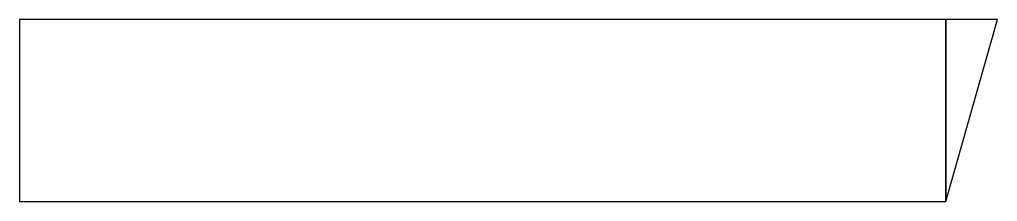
# Model space of a CAD drawing. Header units: millimetres. Extents: x 1.5 to 30, y 14.1 to 19.4.
import ezdxf

# ---------------------------------------------------------------- set-up
doc = ezdxf.new("R2010")
doc.units = ezdxf.units.MM
doc.layers.get('0').update_dxf_attribs({"linetype": 'CONTINUOUS'})

msp = doc.modelspace()

# ---------------------------------------------------------------- linework, layer by layer
for points in [[(28.5, 19.4), (1.5, 19.4), (1.5, 14.1), (28.5, 14.1)], [(28.5, 14.1), (30, 19.4), (28.5, 19.4)]]:
    msp.add_lwpolyline(points, close=True)

doc.saveas('drawing.dxf')
